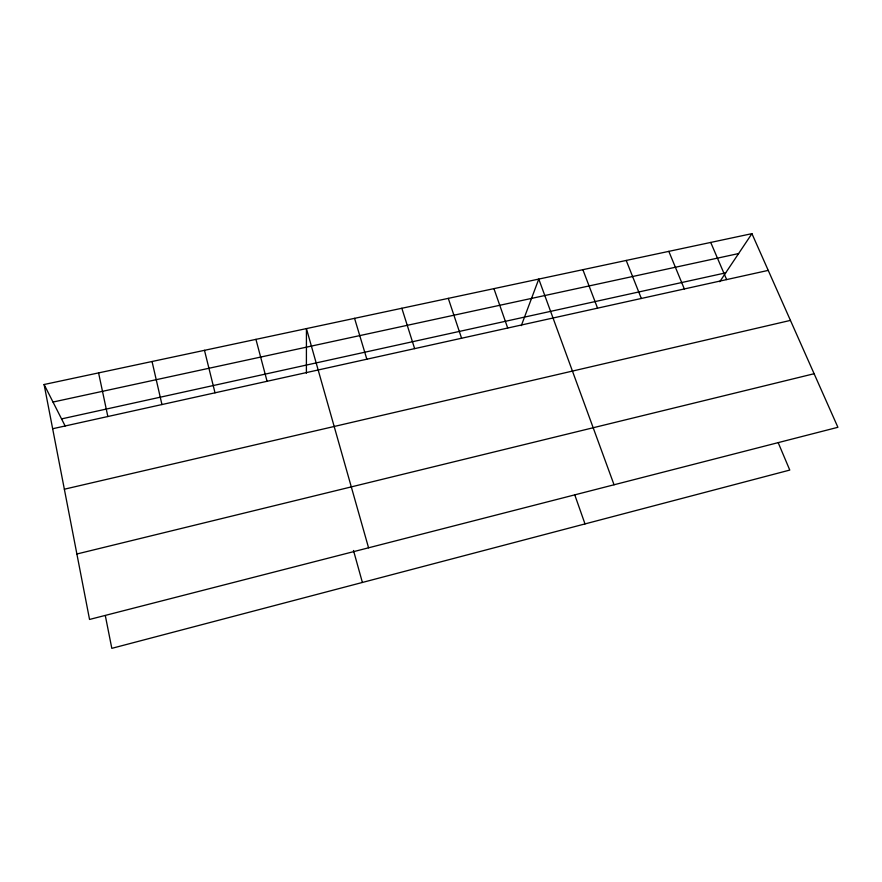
<?xml version="1.0" encoding="UTF-8"?>
<svg xmlns="http://www.w3.org/2000/svg" width="882" height="882" viewBox="0 0 882 882"><rect width="100%" height="100%" fill="white"/><g stroke="black" fill="none" stroke-linecap="round" stroke-linejoin="round"><path stroke-width="1.32" d="M306.396 373.218L306.44 328.6L368.566 547.81M521.317 325.634L538.781 279.076L614.048 484.78M719.767 281.7L751.927 233.653L837.9 427.296L89.545 619.451L44.1 384.508L751.927 233.653M76.888 553.995L814.108 373.725M64.353 489.212L790.437 320.398M52.655 428.74L768.233 270.388M61.553 418.906L725.677 272.869M52.997 402.049L738.598 253.564M44.1 384.508L65.147 425.973M710.716 242.429L726.647 279.594M778.2 442.687L789.776 470.073L111.816 648.347L105.344 615.746M668.821 251.359L684.344 288.954M626.209 260.444L641.324 298.469M582.87 269.683L597.555 308.16M574.777 494.923L584.998 523.919M493.931 288.635L507.712 328.038M448.288 298.359L461.584 338.247M401.839 308.259L414.639 348.633M354.564 318.336L366.846 359.217M353.484 550.478L362.392 582.462M255.934 339.361L267.081 381.289M204.481 350.33L215.021 392.81M152.046 361.51L161.946 404.551M98.586 372.899L107.836 416.525"/></g></svg>
